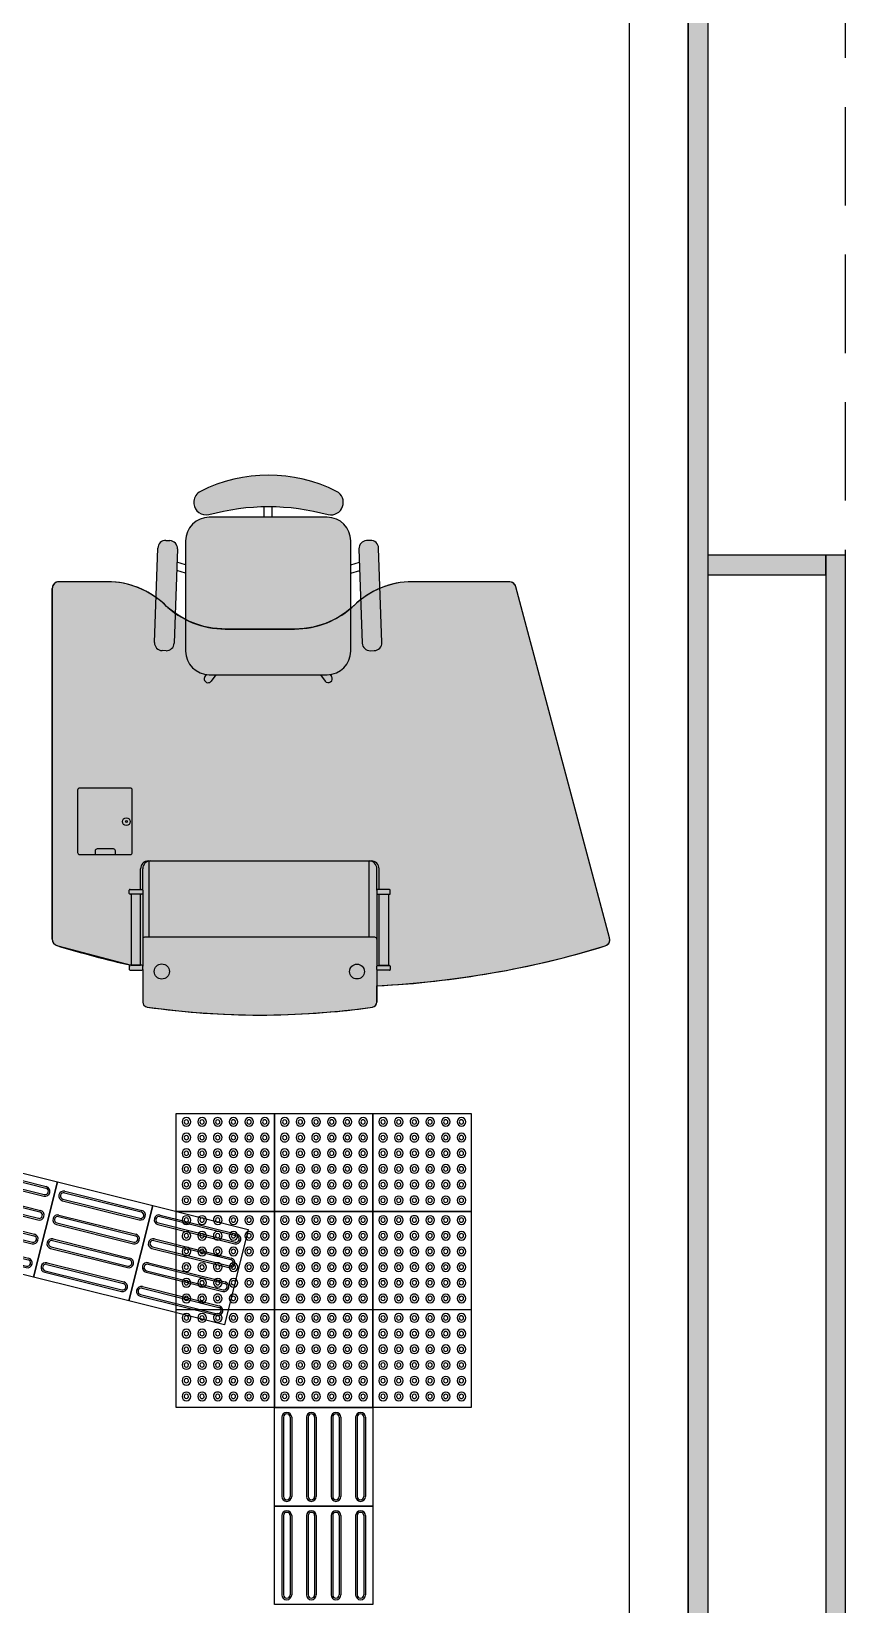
# Model space of a CAD drawing. Extents: x 100 to 738, y -85 to 470.
# Drawn here: x 644.208 to 646.278, y 457.035 to 461.033 of the extents above; entities that cross this region are included whole.
import ezdxf

# ---------------------------------------------------------------- set-up
doc = ezdxf.new("R2010")
doc.units = 0
doc.linetypes.add('HIDDEN', pattern=[0.375, 0.25, -0.125])
doc.layers.get('0').update_dxf_attribs({"linetype": 'CONTINUOUS'})
for name, color, linetype in [('7142-BB-AG_SANTA_MARIA-MAT-LEGENDA-GERAL$0$PIS TÁTIL', 158, 'CONTINUOUS'), ('ARQ-ALV', 6, 'CONTINUOUS'), ('ARQ-MOB', 2, 'CONTINUOUS'), ('ARQ-MOB-HTC', 251, 'CONTINUOUS'), ('ARQ-PIS', 1, 'CONTINUOUS'), ('ARQ-PRJ', 1, 'HIDDEN'), ('ARQ-X01', 1, 'CONTINUOUS')]:
    doc.layers.add(name, color=color, linetype=linetype)

# ---------------------------------------------------------------- blocks, each defined once
blk = doc.blocks.new('7142-BB-AG_SANTA_MARIA-MAT-LEGENDA-GERAL$0$1235-1022-BB-AG_PCA_RELOGIO_E_EMP-TAG-MAT-LEGENDA_PROPOSTA$0$3657-00-AGE-BOSQUE-DOS-BURITIS-MAT-LEGENDA-GERAL$0$Piso - Piso tátil - Alerta-3196308-PLANTA LEIAUTE')
for centre, radius, start, end in [((0.0222499999999999, 0.2222500000000002), 0.0110348829702255, 5.089e-13, 180.0000000000002), ((0.0222499999999999, 0.2222500000000002), 0.0110348829702255, 180.0000000000002, 5.09e-14), ((0.0222499999999999, 0.2222500000000002), 0.0054620825404461, 2.911e-13, 179.9999999999999), ((0.0222499999999999, 0.2222500000000002), 0.0054620825404461, 180.0000000000004, 5.09e-14), ((0.0622499999999999, 0.2222500000000002), 0.0110348829702255, 5.025e-13, 180.0000000000002), ((0.0622499999999999, 0.2222500000000002), 0.0110348829702255, 180.0000000000002, 5.09e-14), ((0.0622499999999999, 0.2222500000000002), 0.0054620825404461, 2.911e-13, 179.9999999999999), ((0.0622499999999999, 0.2222500000000002), 0.0054620825404461, 180.0000000000004, 5.09e-14), ((0.1022499999999999, 0.2222500000000002), 0.0110348829702255, 4.993e-13, 180.0000000000002), ((0.1022499999999999, 0.2222500000000002), 0.0110348829702255, 180.0000000000002, 1.018e-13), ((0.1022499999999999, 0.2222500000000002), 0.0054620825404461, 2.911e-13, 179.9999999999999), ((0.1022499999999999, 0.2222500000000002), 0.0054620825404461, 180.0000000000004, 1.527e-13), ((0.14225, 0.2222500000000002), 0.0110348829702255, 5.725e-13, 180.0000000000003), ((0.14225, 0.2222500000000002), 0.0110348829702255, 179.9999999999998, 0), ((0.14225, 0.2222500000000002), 0.0054620825404461, 4.389e-13, 180.0000000000004), ((0.14225, 0.2222500000000002), 0.0054620825404461, 179.9999999999999, 0), ((0.1822499999999999, 0.2222500000000002), 0.0110348829702255, 4.993e-13, 180.0000000000002), ((0.1822499999999999, 0.2222500000000002), 0.0110348829702255, 180.0000000000003, 1.527e-13), ((0.1822499999999999, 0.2222500000000002), 0.0054620825404461, 2.911e-13, 179.9999999999999), ((0.1822499999999999, 0.2222500000000002), 0.0054620825404461, 179.9999999999999, 0), ((0.22225, 0.2222500000000002), 0.0110348829702256, 5.725e-13, 180.0000000000003), ((0.22225, 0.2222500000000002), 0.0110348829702255, 180.0000000000002, 5.09e-14), ((0.22225, 0.2222500000000002), 0.0054620825404461, 4.326e-13, 180.0000000000004), ((0.22225, 0.2222500000000002), 0.0054620825404461, 179.9999999999999, 0), ((0.0222499999999998, 0.1822500000000002), 0.0110348829702255, 5.089e-13, 180.0000000000002), ((0.0222499999999998, 0.1822500000000002), 0.0110348829702255, 180.0000000000002, 5.09e-14), ((0.0222499999999998, 0.1822500000000002), 0.0054620825404461, 3.053e-13, 180.0000000000003), ((0.0222499999999998, 0.1822500000000002), 0.0054620825404461, 180.0000000000003, 5.09e-14), ((0.0622499999999999, 0.1822500000000002), 0.0110348829702255, 5.216e-13, 180.0000000000002), ((0.0622499999999999, 0.1822500000000002), 0.0110348829702255, 180.0000000000002, 5.09e-14), ((0.0622499999999999, 0.1822500000000002), 0.0054620825404461, 3.308e-13, 180.0000000000003), ((0.0622499999999999, 0.1822500000000002), 0.0054620825404461, 180.0000000000003, 5.09e-14), ((0.1022499999999998, 0.1822500000000002), 0.0110348829702255, 5.471e-13, 180.0000000000002), ((0.1022499999999998, 0.1822500000000002), 0.0110348829702255, 180.0000000000001, 5.09e-14), ((0.1022499999999998, 0.1822500000000002), 0.0054620825404461, 3.689e-13, 180.0000000000004), ((0.1022499999999998, 0.1822500000000002), 0.0054620825404461, 180.0000000000004, 1.018e-13), ((0.1422499999999999, 0.1822500000000002), 0.0110348829702255, 5.057e-13, 180.0000000000002), ((0.1422499999999999, 0.1822500000000002), 0.0110348829702255, 180.0000000000002, 5.09e-14), ((0.1422499999999999, 0.1822500000000002), 0.0054620825404461, 2.911e-13, 179.9999999999999), ((0.1422499999999999, 0.1822500000000002), 0.0054620825404461, 180.0000000000004, 1.527e-13), ((0.1822499999999998, 0.1822500000000002), 0.0110348829702256, 5.725e-13, 180.0000000000003), ((0.1822499999999998, 0.1822500000000002), 0.0110348829702256, 180.0000000000002, 1.018e-13), ((0.1822499999999998, 0.1822500000000002), 0.0054620825404461, 2.911e-13, 179.9999999999999), ((0.1822499999999998, 0.1822500000000002), 0.0054620825404461, 179.9999999999999, 0), ((0.2222499999999999, 0.1822500000000002), 0.0110348829702255, 4.993e-13, 180.0000000000002), ((0.2222499999999999, 0.1822500000000002), 0.0110348829702256, 180.0000000000002, 1.018e-13), ((0.2222499999999999, 0.1822500000000002), 0.0054620825404461, 2.911e-13, 179.9999999999999), ((0.2222499999999999, 0.1822500000000002), 0.0054620825404461, 179.9999999999999, 0), ((0.0222499999999999, 0.1422500000000002), 0.0110348829702255, 3.753e-13, 180.0000000000002), ((0.0222499999999999, 0.1422500000000002), 0.0110348829702255, 180.0000000000002, 5.09e-14), ((0.0222499999999999, 0.1422500000000002), 0.0054620825404461, 2.911e-13, 179.9999999999999), ((0.0222499999999999, 0.1422500000000002), 0.0054620825404461, 180.0000000000004, 5.09e-14), ((0.0622499999999999, 0.1422500000000002), 0.0110348829702255, 3.626e-13, 180.0000000000002), ((0.0622499999999999, 0.1422500000000002), 0.0110348829702255, 180.0000000000002, 5.09e-14), ((0.0622499999999999, 0.1422500000000002), 0.0054620825404461, 2.911e-13, 179.9999999999999), ((0.0622499999999999, 0.1422500000000002), 0.0054620825404461, 180.0000000000004, 5.09e-14), ((0.1022499999999999, 0.1422500000000002), 0.0110348829702255, 3.499e-13, 180.0000000000002), ((0.1022499999999999, 0.1422500000000002), 0.0110348829702255, 180.0000000000002, 1.018e-13), ((0.1022499999999999, 0.1422500000000002), 0.0054620825404461, 2.911e-13, 179.9999999999999), ((0.1022499999999999, 0.1422500000000002), 0.0054620825404461, 180.0000000000004, 1.527e-13), ((0.14225, 0.1422500000000002), 0.0110348829702255, 4.326e-13, 180.0000000000003), ((0.14225, 0.1422500000000002), 0.0110348829702255, 179.9999999999998, 0), ((0.14225, 0.1422500000000002), 0.0054620825404461, 4.326e-13, 180.0000000000004), ((0.14225, 0.1422500000000002), 0.0054620825404461, 179.9999999999999, 0), ((0.1822499999999999, 0.1422500000000002), 0.0110348829702255, 3.562e-13, 180.0000000000002), ((0.1822499999999999, 0.1422500000000002), 0.0110348829702256, 180.0000000000003, 1.527e-13), ((0.1822499999999999, 0.1422500000000002), 0.0054620825404461, 2.911e-13, 179.9999999999999), ((0.1822499999999999, 0.1422500000000002), 0.0054620825404461, 179.9999999999999, 0), ((0.22225, 0.1422500000000002), 0.0110348829702256, 4.262e-13, 180.0000000000003), ((0.22225, 0.1422500000000002), 0.0110348829702255, 180.0000000000002, 5.09e-14), ((0.22225, 0.1422500000000002), 0.0054620825404461, 4.326e-13, 180.0000000000004), ((0.22225, 0.1422500000000002), 0.0054620825404461, 179.9999999999999, 0), ((0.0222499999999999, 0.1022500000000002), 0.0110348829702255, 4.007e-13, 180.0000000000002), ((0.0222499999999999, 0.1022500000000002), 0.0110348829702255, 180.0000000000002, 5.09e-14), ((0.0222499999999999, 0.1022500000000002), 0.0054620825404461, 3.689e-13, 180.0000000000002), ((0.0222499999999999, 0.1022500000000002), 0.0054620825404461, 180.0000000000002, 5.09e-14), ((0.0622499999999999, 0.1022500000000002), 0.0110348829702255, 3.944e-13, 180.0000000000002), ((0.0622499999999999, 0.1022500000000002), 0.0110348829702255, 180.0000000000003, 5.09e-14), ((0.0622499999999999, 0.1022500000000002), 0.0054620825404461, 3.626e-13, 180.0000000000002), ((0.0622499999999999, 0.1022500000000002), 0.0054620825404461, 180.0000000000002, 5.09e-14), ((0.1022499999999999, 0.1022500000000002), 0.0110348829702255, 3.817e-13, 180.0000000000002), ((0.1022499999999999, 0.1022500000000002), 0.0110348829702255, 180.0000000000003, 1.018e-13), ((0.1022499999999999, 0.1022500000000002), 0.0054620825404461, 3.562e-13, 180.0000000000002), ((0.1022499999999999, 0.1022500000000002), 0.0054620825404461, 180.0000000000003, 1.527e-13), ((0.14225, 0.1022500000000002), 0.0110348829702255, 4.644e-13, 180.0000000000003), ((0.14225, 0.1022500000000002), 0.0110348829702255, 179.9999999999998, 0), ((0.14225, 0.1022500000000002), 0.0054620825404461, 5.025e-13, 180.0000000000004), ((0.14225, 0.1022500000000002), 0.0054620825404461, 179.9999999999998, 0), ((0.1822499999999999, 0.1022500000000002), 0.0110348829702255, 3.944e-13, 180.0000000000002), ((0.1822499999999999, 0.1022500000000002), 0.0110348829702255, 180.0000000000004, 1.527e-13), ((0.1822499999999999, 0.1022500000000002), 0.0054620825404461, 3.499e-13, 180.0000000000002), ((0.1822499999999999, 0.1022500000000002), 0.0054620825404461, 179.9999999999998, 0), ((0.22225, 0.1022500000000002), 0.0110348829702255, 4.644e-13, 180.0000000000003), ((0.22225, 0.1022500000000002), 0.0110348829702255, 180.0000000000003, 5.09e-14), ((0.22225, 0.1022500000000002), 0.0054620825404461, 5.089e-13, 180.0000000000004), ((0.22225, 0.1022500000000002), 0.0054620825404461, 179.9999999999998, 0), ((0.0222499999999999, 0.0622500000000002), 0.0110348829702255, 3.499e-13, 180.0000000000003), ((0.0222499999999999, 0.0622500000000002), 0.0110348829702255, 180.0000000000002, 5.09e-14), ((0.0222499999999999, 0.0622500000000002), 0.0054620825404461, 3.308e-13, 180.0000000000002), ((0.0222499999999999, 0.0622500000000002), 0.0054620825404461, 180.0000000000003, 5.09e-14), ((0.0622499999999999, 0.0622500000000002), 0.0110348829702255, 3.403e-13, 180.0000000000003), ((0.0622499999999999, 0.0622500000000002), 0.0110348829702255, 180.0000000000002, 5.09e-14), ((0.0622499999999999, 0.0622500000000002), 0.0054620825404461, 3.244e-13, 180.0000000000002), ((0.0622499999999999, 0.0622500000000002), 0.0054620825404461, 180.0000000000003, 1.018e-13), ((0.1022499999999999, 0.0622500000000002), 0.0110348829702255, 3.212e-13, 180.0000000000002), ((0.1022499999999999, 0.0622500000000002), 0.0110348829702255, 180.0000000000002, 1.018e-13), ((0.1022499999999999, 0.0622500000000002), 0.0054620825404461, 3.244e-13, 180.0000000000002), ((0.1022499999999999, 0.0622500000000002), 0.0054620825404461, 180.0000000000004, 1.018e-13), ((0.14225, 0.0622500000000002), 0.0110348829702255, 4.071e-13, 180.0000000000004), ((0.14225, 0.0622500000000002), 0.0110348829702255, 179.9999999999998, 0), ((0.14225, 0.0622500000000002), 0.0054620825404461, 4.771e-13, 180.0000000000004), ((0.14225, 0.0622500000000002), 0.0054620825404461, 179.9999999999998, 0), ((0.1822499999999999, 0.0622500000000002), 0.0110348829702255, 3.212e-13, 180.0000000000002), ((0.1822499999999999, 0.0622500000000002), 0.0110348829702255, 180.0000000000003, 1.527e-13), ((0.1822499999999999, 0.0622500000000002), 0.0054620825404461, 3.244e-13, 180.0000000000002), ((0.1822499999999999, 0.0622500000000002), 0.0054620825404461, 179.9999999999998, 0), ((0.22225, 0.0622500000000002), 0.0110348829702256, 4.135e-13, 180.0000000000004), ((0.22225, 0.0622500000000002), 0.0110348829702255, 180.0000000000002, 5.09e-14), ((0.22225, 0.0622500000000002), 0.0054620825404461, 4.834e-13, 180.0000000000004), ((0.22225, 0.0622500000000002), 0.0054620825404461, 179.9999999999998, 0), ((0.0222499999999999, 0.0222500000000002), 0.0110348829702255, 4.198e-13, 180.0000000000002), ((0.0222499999999999, 0.0222500000000002), 0.0110348829702255, 180.0000000000002, 5.09e-14), ((0.0222499999999999, 0.0222500000000002), 0.0054620825404461, 3.371e-13, 180.0000000000003), ((0.0222499999999999, 0.0222500000000002), 0.0054620825404461, 180.0000000000002, 5.09e-14), ((0.0622499999999999, 0.0222500000000002), 0.0110348829702255, 4.198e-13, 180.0000000000002), ((0.0622499999999999, 0.0222500000000002), 0.0110348829702255, 180.0000000000002, 5.09e-14), ((0.0622499999999999, 0.0222500000000002), 0.0054620825404461, 3.371e-13, 180.0000000000003), ((0.0622499999999999, 0.0222500000000002), 0.0054620825404461, 180.0000000000002, 1.018e-13), ((0.1022499999999999, 0.0222500000000002), 0.0110348829702255, 4.103e-13, 180.0000000000002), ((0.1022499999999999, 0.0222500000000002), 0.0110348829702255, 180.0000000000002, 5.09e-14), ((0.1022499999999999, 0.0222500000000002), 0.0054620825404461, 3.403e-13, 180.0000000000003), ((0.1022499999999999, 0.0222500000000002), 0.0054620825404461, 180.0000000000003, 1.018e-13), ((0.14225, 0.0222500000000002), 0.0110348829702255, 4.834e-13, 180.0000000000003), ((0.14225, 0.0222500000000002), 0.0110348829702255, 179.9999999999998, 0), ((0.14225, 0.0222500000000002), 0.0054620825404461, 4.834e-13, 180.0000000000004), ((0.14225, 0.0222500000000002), 0.0054620825404461, 179.9999999999998, 0), ((0.1822499999999999, 0.0222500000000002), 0.0110348829702255, 4.198e-13, 180.0000000000003), ((0.1822499999999999, 0.0222500000000002), 0.0110348829702255, 180.0000000000003, 1.527e-13), ((0.1822499999999999, 0.0222500000000002), 0.0054620825404461, 3.403e-13, 180.0000000000002), ((0.1822499999999999, 0.0222500000000002), 0.0054620825404461, 179.9999999999998, 0), ((0.22225, 0.0222500000000002), 0.0110348829702256, 4.834e-13, 180.0000000000003), ((0.22225, 0.0222500000000002), 0.0110348829702255, 180.0000000000002, 5.09e-14), ((0.22225, 0.0222500000000002), 0.0054620825404461, 4.834e-13, 180.0000000000004), ((0.22225, 0.0222500000000002), 0.0054620825404461, 179.9999999999998, 0)]:
    blk.add_arc(centre, radius, start, end)
blk = doc.blocks.new('as')
at = {"layer": '7142-BB-AG_SANTA_MARIA-MAT-LEGENDA-GERAL$0$PIS TÁTIL'}
blk.add_lwpolyline([(-1066.425282246107, -77387.87751163037), (-1066.175903280175, -77387.87751163037), (-1066.175903280175, -77388.12751163037), (-1066.425282246107, -77388.12751163037)], close=True, dxfattribs=at)
at = {"layer": '7142-BB-AG_SANTA_MARIA-MAT-LEGENDA-GERAL$0$PIS TÁTIL', "xscale": 0.9963244283983799, "yscale": 0.9963244283983799, "zscale": 0.9963244283983799, "rotation": 90}
blk.add_blockref('7142-BB-AG_SANTA_MARIA-MAT-LEGENDA-GERAL$0$1235-1022-BB-AG_PCA_RELOGIO_E_EMP-TAG-MAT-LEGENDA_PROPOSTA$0$3657-00-AGE-BOSQUE-DOS-BURITIS-MAT-LEGENDA-GERAL$0$Piso - Piso tátil - Alerta-3196308-PLANTA LEIAUTE', (-1066.175191833956, -77388.12489228528), dxfattribs=at)
blk = doc.blocks.new('tatildirecional')
for p, q in [((0, 0.25), (0.25, 0.25)), ((0, 0), (0, 0.25)), ((0.25, 0.25), (0.25, 0)), ((0.018749999999983, 0.0244161051131755), (0.018749999999983, 0.2255838948868387)), ((0.0229166666666458, 0.0244161051131755), (0.0229166666666458, 0.2255838948868387)), ((0.0395833333333258, 0.0244161051131755), (0.0395833333332973, 0.2255838948868387)), ((0.0437499999999886, 0.0244161051131755), (0.0437499999999886, 0.2255838948868387)), ((0.081249999999983, 0.0244161051131755), (0.081249999999983, 0.2255838948868387)), ((0.0854166666666743, 0.0244161051131755), (0.0854166666666458, 0.2255838948868387)), ((0.1020833333333257, 0.0244161051131755), (0.1020833333333257, 0.2255838948868387)), ((0.1062499999999886, 0.0244161051131755), (0.1062499999999886, 0.2255838948868387)), ((0.1437499999999829, 0.0244161051131755), (0.1437499999999829, 0.2255838948868387)), ((0.1479166666666458, 0.0244161051131755), (0.1479166666666458, 0.2255838948868387)), ((0.1645833333332973, 0.0244161051131755), (0.1645833333332973, 0.2255838948868387)), ((0.1687499999999602, 0.0244161051131755), (0.1687499999999602, 0.2255838948868387)), ((0.2062499999999829, 0.0244161051131755), (0.2062499999999829, 0.2255838948868387)), ((0.2104166666666458, 0.0244161051131755), (0.2104166666666458, 0.2255838948868387)), ((0.2270833333333257, 0.0244161051131755), (0.2270833333333257, 0.2255838948868387)), ((0.2312499999999886, 0.0244161051131755), (0.2312499999999886, 0.2255838948868387)), ((0.25, 0), (0, 0))]:
    blk.add_line(p, q)
for centre, radius, start, end in [((0.0312499999999716, 0.2255838948868387), 0.0125, 0, 180), ((0.0312499999999716, 0.2255838948868387), 0.0083333333333328, 0, 180), ((0.09375, 0.2255838948868387), 0.0125, 0, 180), ((0.09375, 0.2255838948868387), 0.0083333333333328, 0, 180), ((0.1562499999999716, 0.2255838948868387), 0.0125, 0, 180), ((0.1562499999999716, 0.2255838948868387), 0.0083333333333328, 0, 180), ((0.2187499999999716, 0.2255838948868387), 0.0125, 0, 180), ((0.2187499999999716, 0.2255838948868387), 0.0083333333333328, 0, 180), ((0.0312499999999716, 0.0244161051131755), 0.0125, 180, 0), ((0.0312499999999716, 0.0244161051131755), 0.0083333333333328, 180, 0), ((0.09375, 0.0244161051131755), 0.0125, 180, 0), ((0.09375, 0.0244161051131755), 0.0083333333333328, 180, 0), ((0.1562499999999716, 0.0244161051131755), 0.0125, 180, 0), ((0.1562499999999716, 0.0244161051131755), 0.0083333333333328, 180, 0), ((0.2187499999999716, 0.0244161051131755), 0.0125, 180, 0), ((0.2187499999999716, 0.0244161051131755), 0.0083333333333328, 180, 0)]:
    blk.add_arc(centre, radius, start, end)
blk = doc.blocks.new('BASE ARQ')
at = {"true_color": 0x939598}
blk.add_hatch(color=252, dxfattribs=at).paths.add_polyline_path([(755.6598372641387, 476.7509612048113), (755.6098372641387, 476.7509612048113), (755.6098372641387, 486.4809612048112), (755.6598372641387, 486.4809612048112)])
h = blk.add_hatch(color=40)
edge = h.paths.add_edge_path()
edge.add_line((755.4598372641383, 477.4511223809644), (755.4098372641384, 477.4511223809644))
edge.add_line((755.4098372641382, 477.4511223809644), (755.4098372641382, 475.754704761598))
edge.add_line((755.4098372641382, 475.754704761598), (756.0098372641382, 475.754704761598))
edge.add_line((756.0098372641384, 475.754704761598), (756.0098372641384, 481.6159612048112))
edge.add_line((756.0098372641384, 481.6159612048112), (755.9598372641383, 481.6159612048112))
edge.add_line((755.9598372641383, 481.6159612048112), (755.9598372641383, 481.5659612048112))
edge.add_line((755.9598372641383, 481.5659612048112), (755.9598372641383, 475.804704761598))
edge.add_line((755.9598372641383, 475.804704761598), (755.4598372641383, 475.804704761598))
edge.add_line((755.4598372641383, 475.804704761598), (755.4598410309899, 477.451122381059))
blk.add_hatch(color=40).paths.add_polyline_path([(755.6598372641387, 481.5659612048116), (755.9598372641383, 481.5659612048112), (755.9598372641383, 481.6159612048112), (755.6598372641387, 481.6159612048116)])
at = {"layer": 'ARQ-ALV'}
for p, q in [((755.6098372641387, 486.4809612048112), (755.6098372641384, 476.7509612048113)), ((755.4598372641386, 486.3309612048112), (755.4598372641383, 476.7509612048113))]:
    blk.add_line(p, q, dxfattribs=at)
at = {"layer": 'ARQ-PRJ'}
blk.add_line((756.0098372641384, 475.754704761598), (756.0098372641384, 486.4809612048112), dxfattribs=at)
at = {"layer": 'ARQ-X01'}
for points in [[(755.6598372641387, 476.7509612048113), (755.6098372641387, 476.7509612048113), (755.6098372641387, 486.4809612048112), (755.6598372641387, 486.4809612048112)], [(755.6598372641387, 481.5659612048116), (755.9598372641383, 481.5659612048112), (755.9598372641383, 481.6159612048112), (755.6598372641387, 481.6159612048116)]]:
    blk.add_lwpolyline(points, close=True, dxfattribs=at)
blk.add_lwpolyline([(755.4598372641383, 477.4511223809644), (755.4098372641382, 477.4511223809644), (755.4098372641382, 475.754704761598), (756.0098372641384, 475.754704761598), (756.0098372641384, 481.6159612048112), (755.9598372641383, 481.6159612048112), (755.9598372641383, 481.5659612048112), (755.9598372641383, 475.804704761598), (755.4598372641383, 475.804704761598), (755.4598410309899, 477.451122381059)], dxfattribs=at)
at = {"lineweight": -3, "extrusion": (0, 7.06451628e-08, 0.9999999999999976), "rotation": 90}
for p in [(-76633.56956756135, 1546.373380782372, 3.38707767307e-05), (-76633.31956756135, 1546.373380782371, 3.38707767307e-05), (-76633.06956756135, 1546.373380782373, 3.38707767307e-05), (-76633.56956756135, 1546.124001816441, 3.38707767307e-05), (-76633.31956756135, 1546.124001816439, 3.38707767307e-05), (-76633.06956756135, 1546.12400181644, 3.38707767307e-05), (-76633.56956756135, 1545.875243884576, 3.38884380215e-05), (-76633.31956756135, 1545.875243884575, 3.38884380215e-05), (-76633.06956756135, 1545.875243884576, 3.38884380215e-05)]:
    blk.add_blockref('as', p, dxfattribs=at)
at = {"layer": '7142-BB-AG_SANTA_MARIA-MAT-LEGENDA-GERAL$0$PIS TÁTIL', "extrusion": (-8.5463269e-09, 1.0508331e-09, 1), "rotation": 255.9805025226399}
for p in [(753.7634145336863, 480.0847019349201, -5.9598343193e-06), (754.0059678699971, 480.0241389177848, -5.9598343193e-06), (754.2485212063078, 479.9635759006497, -5.9598343193e-06)]:
    blk.add_blockref('tatildirecional', p, dxfattribs=at)
at = {"layer": '7142-BB-AG_SANTA_MARIA-MAT-LEGENDA-GERAL$0$PIS TÁTIL', "rotation": 180}
for p in [(754.8079440690344, 479.4499616384587, 1.76174177e-08), (754.8079440690344, 479.1999616384573, 1.76174177e-08)]:
    blk.add_blockref('tatildirecional', p, dxfattribs=at)
blk = doc.blocks.new('balcão saa novo_vs')
at = {"layer": 'ARQ-MOB-HTC'}
h = blk.add_hatch(color=160, dxfattribs=at)
h.dxf.hatch_style = 1
h.paths.add_polyline_path([(0.2312615387749872, 0.2239574167508351, 0.4142135623730951), (0.1712615387750418, 0.2839574167507806), (-0.1287384612124072, 0.2839574167507806, 0.4142135623779789), (-0.1887384612132621, 0.2239574167508351), (-0.1887384612132621, -0.0560425832484555, 0.4142135623707167), (-0.1287384612133167, -0.1160425832479461), (0.1712615387754965, -0.1160425832479461, 0.4142135623708753), (0.2312615387749872, -0.0560425832480007)])
h.paths.add_polyline_path([(0.1950931567434679, 0.3498003060774124, 0.2366185002681876), (-0.15087560005216, 0.3498003060774124, 0.2518389719787047), (-0.1678912216421224, 0.3251534657062791), (-0.1678912216421224, 0.3181601632565787, 0.4434366996726746), (-0.1298912216416568, 0.2907316102680113, -0.1352772359338583), (0.1741087783620685, 0.2907316102680113, 0.8761868452913001)])
h = blk.add_hatch(color=160, dxfattribs=at)
h.dxf.hatch_style = 1
h.paths.add_polyline_path([(0.2312615387749872, 0.2239574167508351, 0.4142135623730951), (0.1712615387750418, 0.2839574167507806), (-0.1287384612124072, 0.2839574167507806, 0.4142135623779789), (-0.1887384612132621, 0.2239574167508351), (-0.1887384612132621, -0.0560425832484555, 0.4142135623707167), (-0.1287384612133167, -0.1160425832479461), (0.1712615387754965, -0.1160425832479461, 0.4142135623708753), (0.2312615387749872, -0.0560425832480007)])
h.paths.add_polyline_path([(0.1950931567434679, 0.3498003060774124, 0.2366185002681876), (-0.15087560005216, 0.3498003060774124, 0.2518389719787047), (-0.1678912216421224, 0.3251534657062791), (-0.1678912216421224, 0.3181601632565787, 0.4434366996726746), (-0.1298912216416568, 0.2907316102680113, -0.1352772359338583), (0.1741087783620685, 0.2907316102680113, 0.8761868452913001)])
h = blk.add_hatch(color=252, dxfattribs=at)
edge = h.paths.add_edge_path()
edge.add_arc((-0.2294242676926217, 0.2046675901476362), 0.0199999999999951, 358.000000000218, 447.9999999997878)
edge.add_line((-0.2287262777736316, 0.2246554066843771), (-0.2387201860310881, 0.2250044016511481))
edge.add_arc((-0.239418175979182, 0.2050165851144072), 0.0199999999999951, 87.99999999978782, 178.0000000002179)
edge.add_line((-0.259405992494095, 0.2057145750479492), (-0.2677818717257026, -0.0341392234365969))
edge.add_arc((-0.2477940551816857, -0.0348372133701389), 0.0199999999999951, 178.0000000002179, 267.9999999997878)
edge.add_line((-0.2484920451006758, -0.0548250299141557), (-0.2384981368432193, -0.0551740248809267))
edge.add_arc((-0.2378001468951254, -0.0351862083369099), 0.0199999999998854, 267.9999999997878, 357.9999999998008)
edge.add_line((-0.2178123303511086, -0.0358841982704519), (-0.2094364511486049, 0.2039696002140943))
edge = h.paths.add_edge_path()
edge.add_arc((0.2719473452543468, 0.2046675901476362), 0.0199999999999951, 92.00000000021225, 181.999999999782)
edge.add_arc((0.2719473452543468, 0.2046675901476362), 0.0199999999999951, 92.0000000002122, 181.999999999782, ccw=False)
h.paths.add_polyline_path([(0.2812432635928132, 0.2250044016511481), (0.2712493553062529, 0.2246554066843771)])
edge = h.paths.add_edge_path()
edge.add_arc((0.2819412535118033, 0.2050165851144072), 0.0199999999999951, 1.999999999782081, 92.00000000021224)
edge.add_arc((0.2819412535118033, 0.2050165851144072), 0.0199999999999951, 1.999999999782176, 92.00000000021231, ccw=False)
h.paths.add_polyline_path([(0.3103049492583239, -0.0341392234365969), (0.3019290700558201, 0.2057145750479492)])
edge = h.paths.add_edge_path()
edge.add_arc((0.2903171327434109, -0.0348372133701389), 0.0199999999999951, 272.0000000002121, 361.999999999782)
edge.add_arc((0.2903171327434109, -0.0348372133701389), 0.0199999999999951, -87.9999999997878, 1.9999999997820055, ccw=False)
h.paths.add_polyline_path([(0.2810212144049444, -0.0551740248809267), (0.2910151226624009, -0.0548250299141557)])
edge = h.paths.add_edge_path()
edge.add_arc((0.2803232244568505, -0.0351862083369099), 0.0199999999998854, 182.0000000001991, 272.0000000002122)
edge.add_arc((0.2803232244568505, -0.0351862083369099), 0.0199999999998854, 182.0000000001993, 272.00000000021225, ccw=False)
h.paths.add_polyline_path([(0.25195952871033, 0.2039696002140943), (0.2603354079128337, -0.0358841982704519)])
h = blk.add_hatch(color=252, dxfattribs=at)
edge = h.paths.add_edge_path()
edge.add_arc((0.2719473452543468, 0.2046675901476362), 0.0199999999999951, 92.0000000002122, 181.9999999997821, ccw=False)
edge.add_line((0.2712493553353568, 0.2246554066843771), (0.2812432635928132, 0.2250044016511481))
edge.add_arc((0.2819412535409071, 0.2050165851144072), 0.0199999999999951, 1.9999999997821192, 92.00000000021231, ccw=False)
edge.add_line((0.3019290700558201, 0.2057145750479492), (0.3103049492874277, -0.0341392234365969))
edge.add_arc((0.2903171327434109, -0.0348372133701389), 0.0199999999999951, -87.9999999997878, 1.9999999997820055, ccw=False)
edge.add_line((0.2910151226624009, -0.0548250299141557), (0.2810212144049444, -0.0551740248809267))
edge.add_arc((0.2803232244568505, -0.0351862083369099), 0.0199999999998854, 182.0000000001993, 272.00000000021225, ccw=False)
edge.add_line((0.2603354079128337, -0.0358841982704519), (0.25195952871033, 0.2039696002140943))
edge = h.paths.add_edge_path()
edge.add_arc((-0.2294242676926217, 0.2046675901476362), 0.0199999999999951, -1.9999999997820055, 87.9999999997878, ccw=False)
edge.add_arc((-0.2294242676926217, 0.2046675901476362), 0.0199999999999951, 358.000000000218, 447.9999999997878)
h.paths.add_polyline_path([(-0.2387201860310881, 0.2250044016511481), (-0.2287262777445278, 0.2246554066843771)])
edge = h.paths.add_edge_path()
edge.add_arc((-0.2394181759500782, 0.2050165851144072), 0.0199999999999951, 87.9999999997878, 178.000000000218, ccw=False)
edge.add_arc((-0.2394181759500782, 0.2050165851144072), 0.0199999999999951, 87.99999999978782, 178.0000000002179)
h.paths.add_polyline_path([(-0.2677818716965987, -0.0341392234365969), (-0.259405992494095, 0.2057145750479492)])
edge = h.paths.add_edge_path()
edge.add_arc((-0.2477940551816857, -0.0348372133701389), 0.0199999999999951, 178.000000000218, 267.9999999997878, ccw=False)
edge.add_arc((-0.2477940551816857, -0.0348372133701389), 0.0199999999999951, 178.0000000002179, 267.9999999997878)
h.paths.add_polyline_path([(-0.2384981368432193, -0.0551740248809267), (-0.2484920451006758, -0.0548250299141557)])
edge = h.paths.add_edge_path()
edge.add_arc((-0.2378001468951254, -0.0351862083369099), 0.0199999999998854, 267.99999999978786, 357.9999999998008, ccw=False)
edge.add_arc((-0.2378001468951254, -0.0351862083369099), 0.0199999999998854, 267.9999999997878, 357.9999999998008)
h.paths.add_polyline_path([(-0.2094364511486049, 0.2039696002140943), (-0.2178123303511086, -0.0358841982704519)])
at = {"layer": 'ARQ-MOB-HTC', "true_color": 0xc7c8ca}
blk.add_hatch(color=9, dxfattribs=at).paths.add_polyline_path([(-0.5276992454169173, 0.1032119586499505), (-0.5276992454169173, -0.7883871438850037), (-0.5264926886881938, -0.7946536149440817), (-0.5243927546792267, -0.7984205785534981), (-0.519502125109284, -0.8028606169754368), (-0.5137279749197319, -0.805141269010221), (-0.3270861157355824, -0.8545364698492361), (-0.3306192824228162, -0.8546764284817527), (-0.3317005234574424, -0.8557136503795845), (-0.331872491953952, -0.8606655055073842), (-0.3318724919539551, -0.8648090935201223), (-0.3312909678023044, -0.8662130170138848), (-0.329887044308542, -0.8667945411655352), (-0.2997549145805109, -0.8667945411655349), (-0.2983509910867487, -0.8662130170138844), (-0.2977694669350939, -0.8648090935201223), (-0.2977694669350939, -0.9477330501681535), (-0.2957855858577716, -0.9546083546741215), (-0.2921925636208584, -0.9583557896276886), (-0.2866900920841289, -0.9605086204547699), (-0.2136074206876799, -0.9696066766077535), (-0.1742587516550884, -0.9733962297881362), (-0.0920311886361276, -0.9788322792576877), (-0.0402427183943246, -0.9805416176370442), (0.0117068360503936, -0.9809295610896241), (0.0707765972898074, -0.9797570915287963), (0.1240783812648942, -0.9772229632639835), (0.1699395091558244, -0.9739177732096209), (0.2218328821735724, -0.9689164123332147), (0.2612360295786402, -0.9642184733496038), (0.2864195353070309, -0.9608060881975999), (0.291989122014229, -0.9586066410743683), (0.295605719426959, -0.9547596064608683), (0.2974989101493782, -0.9480305179122152), (0.297498910149379, -0.9065685395881997), (0.3238652977125014, -0.9049412613659058), (0.3510770637171277, -0.9031673663147614), (0.3905938728986704, -0.9005913235752995), (0.4265279793584114, -0.8966082835697193), (0.4633928407867943, -0.8925220759988164), (0.5151953185634, -0.8857949194466527), (0.5444757219185874, -0.8814799822181953), (0.6216892222446972, -0.868308170456828), (0.6788416555994559, -0.8568634894715501), (0.7302994877386197, -0.8453059885100344), (0.7715999619881871, -0.8351584211346789), (0.8120313459965302, -0.8244620628273651), (0.8555426744481167, -0.8120960691146308), (0.8779766925877837, -0.8053694814721261), (0.8840731147185181, -0.8020074017121032), (0.8869568599526189, -0.7987894784591277), (0.889031651447766, -0.7946510055555791), (0.8899266234377007, -0.789228214240211), (0.8893547739619524, -0.7848722527510882), (0.650927000522387, 0.1075679201390756), (0.6488263566769206, 0.1123257615978161), (0.6461874523459415, 0.1158003642641745), (0.6421120207612887, 0.1183353651109371), (0.6355402149590077, 0.1200632954470677), (0.4134788587932327, 0.1200882636359622), (0.3775447223558217, 0.1198746851523253), (0.3565084282631687, 0.1178642184326861), (0.3373272256454811, 0.1141365338855564), (0.3167010445935716, 0.1079917209441135), (0.3002146057850155, 0.1013506706250951), (0.2880683790698413, 0.0953730130573547), (0.2714109954214905, 0.0854887667930484), (0.2550037514291716, 0.0735303174107855), (0.2461569283074709, 0.0659921425499022), (0.2338381270735113, 0.0546040218174824), (0.2171180641726949, 0.0412938562174645), (0.1946690767075267, 0.0271232779009267), (0.1667063471741699, 0.0142214259695948), (0.1356078812102908, 0.0050069153747074), (0.112502774255006, 0.0012615662552378), (0.0889999999999987, -9.557334627e-07), (-0.044243846100521, 0), (-0.0799160262479446, 0), (-0.096679014075562, 0.0001334733656222), (-0.1202386068568444, 0.0022344211845962), (-0.1421102369807841, 0.0065245322626879), (-0.1628352226991581, 0.0127967349245921), (-0.1829858963714059, 0.0211500307022448), (-0.1933491207572047, 0.0264037161766737), (-0.2078552626829833, 0.0349831438529407), (-0.2187306179617678, 0.0424650330663781), (-0.2291547053662271, 0.0506027014609742), (-0.2370133001640227, 0.0574499790727714), (-0.242712902901897, 0.0628192784777768), (-0.2493483017058509, 0.0688093229661888), (-0.2589363084781837, 0.0766216367609047), (-0.2663457155241815, 0.0820522168550326), (-0.2737636890521742, 0.0870131337741214), (-0.2850161519970982, 0.0937144353408144), (-0.2981664024511872, 0.1004100124521301), (-0.3096885813425274, 0.1053643149934373), (-0.3252945612766496, 0.110831808695707), (-0.3368452196730232, 0.1140188005679477), (-0.351840876532151, 0.1171265985626633), (-0.3653406238075831, 0.11896828878875), (-0.3831891413904316, 0.1200533260237933), (-0.5108229404309057, 0.1200882636359637), (-0.5146664204556828, 0.119644771290524), (-0.5186307758209808, 0.1181734885350352), (-0.5215235133611316, 0.1162621467308043), (-0.5243417621155118, 0.113313994595245), (-0.5260053441201366, 0.1105811029827635), (-0.526883752464812, 0.1083946207836846), (-0.5274792063117957, 0.1059282938438457)])
at = {"linetype": 'Continuous'}
for p, q in [((0.1712615387750418, 0.2839574167557828), (-0.1287384612133167, 0.2839574167557828)), ((0.1712615387750418, 0.2839574167557828), (-0.1287384612133167, 0.2839574167557828)), ((-0.2677818717257026, -0.0341392234365969), (-0.259405992494095, 0.2057145750479492)), ((-0.2677818717257026, -0.0341392234365969), (-0.259405992494095, 0.2057145750479492)), ((-0.2387201860310881, 0.2250044016511481), (-0.2287262777736316, 0.2246554066843771)), ((-0.2387201860310881, 0.2250044016511481), (-0.2287262777736316, 0.2246554066843771)), ((-0.2094364511486049, 0.2039696002140943), (-0.2178123303511086, -0.0358841982704519)), ((-0.2094364511486049, 0.2039696002140943), (-0.2178123303511086, -0.0358841982704519)), ((-0.1887384612109883, 0.2239574167508351), (-0.1887384612109883, -0.0560425832480007)), ((-0.1887384612109883, 0.2239574167508351), (-0.1887384612109883, -0.0560425832480007)), ((0.2312615387727135, -0.0560425832480007), (0.2312615387727135, 0.2239574167508351)), ((0.2312615387727135, -0.0560425832480007), (0.2312615387727135, 0.2239574167508351)), ((0.25195952871033, 0.2039696002140943), (0.2603354079128337, -0.0358841982704519)), ((0.25195952871033, 0.2039696002140943), (0.2603354079128337, -0.0358841982704519)), ((0.2812432635928132, 0.2250044016511481), (0.2712493553062529, 0.2246554066843771)), ((0.2812432635928132, 0.2250044016511481), (0.2712493553062529, 0.2246554066843771)), ((0.3103049492583239, -0.0341392234365969), (0.3019290700558201, 0.2057145750479492)), ((0.3103049492583239, -0.0341392234365969), (0.3019290700558201, 0.2057145750479492)), ((-0.2384981368432193, -0.0551740248809267), (-0.2484920451006758, -0.0548250299141557)), ((-0.2384981368432193, -0.0551740248809267), (-0.2484920451006758, -0.0548250299141557)), ((0.2810212144049444, -0.0551740248809267), (0.2910151226624009, -0.0548250299141557)), ((0.2810212144049444, -0.0551740248809267), (0.2910151226624009, -0.0548250299141557)), ((-0.1287384612133167, -0.1160425832456724), (0.1712615387750418, -0.1160425832456724)), ((-0.1287384612133167, -0.1160425832456724), (0.1712615387750418, -0.1160425832456724))]:
    blk.add_line(p, q, dxfattribs=at)
at = {"color": 1, "linetype": 'Continuous'}
for p, q in [((0.0112615387715494, 0.2839574167557828), (0.0112615387715494, 0.3111909051917507)), ((0.0112615387715494, 0.2839574167557828), (0.0112615387715494, 0.3111909051917507)), ((0.0312615387901758, 0.2839574167557828), (0.0312615387901758, 0.3112205288357188)), ((0.0312615387901758, 0.2839574167557828), (0.0312615387901758, 0.3112205288357188)), ((-0.1887384612109883, 0.1627051752040813), (-0.2106290561842172, 0.1698178606713725)), ((-0.1887384612109883, 0.1627051752040813), (-0.2106290561842172, 0.1698178606713725)), ((0.2312615387727135, 0.1627051752040813), (0.2531521337459424, 0.1698178606713725)), ((0.2312615387727135, 0.1627051752040813), (0.2531521337459424, 0.1698178606713725)), ((-0.1887384612109883, 0.1416759307214477), (-0.2113551747225131, 0.1490245463976123)), ((-0.1887384612109883, 0.1416759307214477), (-0.2113551747225131, 0.1490245463976123)), ((0.2312615387727135, 0.1416759307214477), (0.2538782522842382, 0.1490245463976123)), ((0.2312615387727135, 0.1416759307214477), (0.2538782522842382, 0.1490245463976123)), ((-0.1360800809689238, -0.1155917278190657), (-0.1396527967645227, -0.1205091492627446)), ((-0.1360800809689238, -0.1155917278190657), (-0.1396527967645227, -0.1205091492627446)), ((-0.1116862870458419, -0.1160425832456724), (-0.1234724568840022, -0.1322648543098523)), ((-0.1116862870458419, -0.1160425832456724), (-0.1234724568840022, -0.1322648543098523)), ((0.1542093646075671, -0.1160425832456724), (0.1659955344166235, -0.1322648543098523)), ((0.1542093646075671, -0.1160425832456724), (0.1659955344166235, -0.1322648543098523)), ((0.1786031585015451, -0.1155917278190657), (0.1821758743262478, -0.1205091492627446)), ((0.1786031585015451, -0.1155917278190657), (0.1821758743262478, -0.1205091492627446))]:
    blk.add_line(p, q, dxfattribs=at)
at = {"color": 0}
for p, q in [((-0.3870237914283834, 0.1200882636359637), (-0.5108229404309057, 0.1200882636359637)), ((0.6346225450121353, 0.1200882636359495), (0.3870237914283834, 0.1200882636359637)), ((-0.5276992454169191, -0.7883871438850037), (-0.5276992454169191, 0.1032119586499505)), ((0.8893547739619478, -0.7848722527510859), (0.650927000522394, 0.1075679201390756)), ((-0.0883524202208861, 0), (0.0883524202208861, 0)), ((-0.2834483379611683, -0.5891991116037616), (0.2831777811754534, -0.5891991116037616)), ((-0.3033028144153036, -0.6614682355715475), (-0.3033028144153036, -0.6090535880578898)), ((-0.2977694669350939, -0.6634536832169716), (-0.2977694669350939, -0.6090535880578898)), ((0.297498910149379, -0.6637511509610337), (0.297498910149379, -0.6090535880578898)), ((0.3030322576295887, -0.6617657033156094), (0.3030322576295887, -0.6090535880578898)), ((-0.331872491953952, -0.6717408592424337), (-0.331872491953952, -0.6634536832169573)), ((-0.329887044308542, -0.6614682355715475), (-0.2997549145805109, -0.6614682355715475)), ((-0.2997549145805109, -0.6737263068878577), (-0.329887044308542, -0.6737263068878577)), ((-0.2977694669350939, -0.6634536832169716), (-0.2977694669350939, -0.6717408592424337)), ((-0.2977694669350939, -0.6717408592424337), (-0.2977694669350939, -0.8565219174946463)), ((0.297498910149379, -0.6637511509610337), (0.297498910149379, -0.6720383269865096)), ((0.297498910149379, -0.6720383269865096), (0.297498910149379, -0.8568193852387079)), ((0.32961648752282, -0.6617657033156094), (0.2994843577947961, -0.6617657033156094)), ((0.2994843577947961, -0.6740237746319196), (0.3296164875228271, -0.6740237746319196)), ((0.3316019351682371, -0.6720383269865096), (0.3316019351682371, -0.6637511509610337)), ((0.292535291035847, -0.7833102111212042), (-0.2928058478215618, -0.7833102111212042)), ((-0.331872491953952, -0.8565219174946463), (-0.331872491953952, -0.8648090935201223)), ((-0.2997549145805109, -0.8545364698492361), (-0.329887044308542, -0.8545364698492361)), ((-0.329887044308542, -0.8667945411655325), (-0.2997549145805109, -0.8667945411655325)), ((-0.2977694669350939, -0.8648090935201223), (-0.2977694669350939, -0.8565219174946463)), ((-0.2977694669350939, -0.8648090935201223), (-0.2977694669350939, -0.9477330501681535)), ((0.297498910149379, -0.8651065612641842), (0.297498910149379, -0.8568193852387079)), ((0.297498910149379, -0.8651065612641842), (0.297498910149379, -0.9480305179122152)), ((0.2994843577947961, -0.8548339375932981), (0.3296164875228271, -0.8548339375932981)), ((0.32961648752282, -0.8670920089095941), (0.2994843577947961, -0.8670920089095941)), ((0.3316019351682371, -0.8568193852387079), (0.3316019351682371, -0.8651065612641842))]:
    blk.add_line(p, q, dxfattribs=at)
at = {"color": 252}
for p, q in [((-0.2812691354177374, -0.7833102111212042), (-0.2812691354177374, -0.5891991116037616)), ((0.2776444336952508, -0.7833102111212042), (0.2776444336952508, -0.5891991116037616))]:
    blk.add_line(p, q, dxfattribs=at)
at = {"linetype": 'Continuous', "flags": 128}
blk.add_lwpolyline([(0.1741087783620685, 0.2907316102680113, 0.8761868452904613), (0.1950931567434679, 0.3498003060774124, 0.2366185002682266), (-0.15087560005216, 0.3498003060774124, 0.2518389719787491), (-0.1678912216421224, 0.3251534657062791), (-0.1678912216421224, 0.3181601632565787, 0.4434366996727075), (-0.1298912216416568, 0.2907316102680113, -0.1352772359338572)], format="xyb", close=True, dxfattribs=at)
blk.add_lwpolyline([(0.1741087783620685, 0.2907316102680113, 0.8761868452904613), (0.1950931567434679, 0.3498003060774124, 0.2366185002682266), (-0.15087560005216, 0.3498003060774124, 0.2518389719787491), (-0.1678912216421224, 0.3251534657062791), (-0.1678912216421224, 0.3181601632565787, 0.4434366996727075), (-0.1298912216416568, 0.2907316102680113, -0.1352772359338572)], format="xyb", close=True, dxfattribs=at)
blk.add_lwpolyline([(-0.5276992454169173, 0.1032119586499505), (-0.5276992454169173, -0.7883871438850037), (-0.5264926886881938, -0.7946536149440817), (-0.5243927546792267, -0.7984205785534981), (-0.519502125109284, -0.8028606169754368), (-0.5137279749197319, -0.805141269010221), (-0.3270861157355824, -0.8545364698492361), (-0.3306192824228162, -0.8546764284817527), (-0.3317005234574424, -0.8557136503795845), (-0.331872491953952, -0.8606655055073842), (-0.3318724919539551, -0.8648090935201223), (-0.3312909678023044, -0.8662130170138848), (-0.329887044308542, -0.8667945411655352), (-0.2997549145805109, -0.8667945411655349), (-0.2983509910867487, -0.8662130170138844), (-0.2977694669350939, -0.8648090935201223), (-0.2977694669350939, -0.9477330501681535), (-0.2957855858577716, -0.9546083546741215), (-0.2921925636208584, -0.9583557896276886), (-0.2866900920841289, -0.9605086204547699), (-0.2136074206876799, -0.9696066766077535), (-0.1742587516550884, -0.9733962297881362), (-0.0920311886361276, -0.9788322792576877), (-0.0402427183943246, -0.9805416176370442), (0.0117068360503936, -0.9809295610896241), (0.0707765972898074, -0.9797570915287963), (0.1240783812648942, -0.9772229632639835), (0.1699395091558244, -0.9739177732096209), (0.2218328821735724, -0.9689164123332147), (0.2612360295786402, -0.9642184733496038), (0.2864195353070309, -0.9608060881975999), (0.291989122014229, -0.9586066410743683), (0.295605719426959, -0.9547596064608683), (0.2974989101493782, -0.9480305179122152), (0.297498910149379, -0.9065685395881997), (0.3238652977125014, -0.9049412613659058), (0.3510770637171277, -0.9031673663147614), (0.3905938728986704, -0.9005913235752995), (0.4265279793584114, -0.8966082835697193), (0.4633928407867943, -0.8925220759988164), (0.5151953185634, -0.8857949194466527), (0.5444757219185874, -0.8814799822181953), (0.6216892222446972, -0.868308170456828), (0.6788416555994559, -0.8568634894715501), (0.7302994877386197, -0.8453059885100344), (0.7715999619881871, -0.8351584211346789), (0.8120313459965302, -0.8244620628273651), (0.8555426744481167, -0.8120960691146308), (0.8779766925877837, -0.8053694814721261), (0.8840731147185181, -0.8020074017121032), (0.8869568599526189, -0.7987894784591277), (0.889031651447766, -0.7946510055555791), (0.8899266234377007, -0.789228214240211), (0.8893547739619524, -0.7848722527510882), (0.650927000522387, 0.1075679201390756), (0.6488263566769206, 0.1123257615978161), (0.6461874523459415, 0.1158003642641745), (0.6421120207612887, 0.1183353651109371), (0.6355402149590077, 0.1200632954470677), (0.4134788587932327, 0.1200882636359622), (0.3775447223558217, 0.1198746851523253), (0.3565084282631687, 0.1178642184326861), (0.3373272256454811, 0.1141365338855564), (0.3167010445935716, 0.1079917209441135), (0.3002146057850155, 0.1013506706250951), (0.2880683790698413, 0.0953730130573547), (0.2714109954214905, 0.0854887667930484), (0.2550037514291716, 0.0735303174107855), (0.2461569283074709, 0.0659921425499022), (0.2338381270735113, 0.0546040218174824), (0.2171180641726949, 0.0412938562174645), (0.1946690767075267, 0.0271232779009267), (0.1667063471741699, 0.0142214259695948), (0.1356078812102908, 0.0050069153747074), (0.112502774255006, 0.0012615662552378), (0.0889999999999987, -9.557334627e-07), (-0.044243846100521, 0), (-0.0799160262479446, 0), (-0.096679014075562, 0.0001334733656222), (-0.1202386068568444, 0.0022344211845962), (-0.1421102369807841, 0.0065245322626879), (-0.1628352226991581, 0.0127967349245921), (-0.1829858963714059, 0.0211500307022448), (-0.1933491207572047, 0.0264037161766737), (-0.2078552626829833, 0.0349831438529407), (-0.2187306179617678, 0.0424650330663781), (-0.2291547053662271, 0.0506027014609742), (-0.2370133001640227, 0.0574499790727714), (-0.242712902901897, 0.0628192784777768), (-0.2493483017058509, 0.0688093229661888), (-0.2589363084781837, 0.0766216367609047), (-0.2663457155241815, 0.0820522168550326), (-0.2737636890521742, 0.0870131337741214), (-0.2850161519970982, 0.0937144353408144), (-0.2981664024511872, 0.1004100124521301), (-0.3096885813425274, 0.1053643149934373), (-0.3252945612766496, 0.110831808695707), (-0.3368452196730232, 0.1140188005679477), (-0.351840876532151, 0.1171265985626633), (-0.3653406238075831, 0.11896828878875), (-0.3831891413904316, 0.1200533260237933), (-0.5108229404309057, 0.1200882636359637), (-0.5146664204556828, 0.119644771290524), (-0.5186307758209808, 0.1181734885350352), (-0.5215235133611316, 0.1162621467308043), (-0.5243417621155118, 0.113313994595245), (-0.5260053441201366, 0.1105811029827635), (-0.526883752464812, 0.1083946207836846), (-0.5274792063117957, 0.1059282938438457), (-0.5276992454169261, 0.1032119586499505)])
at = {"color": 0}
blk.add_lwpolyline([(-0.4631721969409952, -0.4091874899280727), (-0.4631721969409952, -0.5680233015611265, 0.4142135623730966), (-0.4582085778274563, -0.5729869206746514), (-0.3291544808756086, -0.5729869206746514, 0.4142135623730951), (-0.3241908617620695, -0.5680233015611265), (-0.3241908617620695, -0.4091874899280727, 0.4142135623730951), (-0.3291544808756086, -0.4042238708145476), (-0.4582085778274563, -0.4042238708145335, 0.4142135623730982)], format="xyb", close=True, dxfattribs=at)
at = {"color": 252}
blk.add_lwpolyline([(-0.4178271703013082, -0.5729869206746514), (-0.4178271703013082, -0.5629415057652241, -0.4142135623730951), (-0.4128635511877762, -0.5579778866516847), (-0.3730296228242551, -0.5579778866516847, -0.4142135623730951), (-0.3680660037107231, -0.5629415057652241), (-0.3680660037107231, -0.5729869206746514)], format="xyb", dxfattribs=at)
at = {"color": 0}
for points in [[(-0.3270861157355824, -0.6737263068878434), (-0.3270861157355824, -0.8545364698492361), (-0.3035653375324543, -0.8545364698492361), (-0.3035653375324543, -0.6737263068878577)], [(0.3268155589498676, -0.6740237746319196), (0.3268155589498676, -0.8548339375932981), (0.3032947807467323, -0.8548339375932981), (0.3032947807467323, -0.6740237746319196)]]:
    blk.add_lwpolyline(points, dxfattribs=at)
at = {"color": 252}
for centre, radius in [((-0.3395854572415899, -0.4894076370849946), 0.009857719365213), ((-0.3392492110165364, -0.4890715674542748), 0.0023523904742547), ((-0.2492478225755335, -0.8702056709408481), 0.019240118009426), ((0.2470331328360444, -0.870322048410145), 0.018890738833978)]:
    blk.add_circle(centre, radius, dxfattribs=at)
at = {"linetype": 'Continuous'}
for centre, radius, start, end in [((-0.1287384612133167, 0.2239574167508351), 0.0599999999999454, 90, 180), ((-0.1287384612133167, 0.2239574167508351), 0.0599999999999454, 90, 180), ((0.1712615387750418, 0.2239574167508351), 0.0599999999999454, 0, 90), ((0.1712615387750418, 0.2239574167508351), 0.0599999999999454, 0, 90), ((-0.239418175979182, 0.2050165851144072), 0.0199999999999951, 87.99999999978778, 178.0000000002179), ((-0.239418175979182, 0.2050165851144072), 0.0199999999999951, 87.99999999978778, 178.0000000002179), ((-0.2294242676926217, 0.2046675901476362), 0.0199999999999951, 358.000000000218, 87.99999999978778), ((-0.2294242676926217, 0.2046675901476362), 0.0199999999999951, 358.000000000218, 87.99999999978778), ((0.2719473452543468, 0.2046675901476362), 0.0199999999999951, 92.00000000021221, 181.999999999782), ((0.2719473452543468, 0.2046675901476362), 0.0199999999999951, 92.00000000021221, 181.999999999782), ((0.2819412535118033, 0.2050165851144072), 0.0199999999999951, 1.999999999782051, 92.00000000021221), ((0.2819412535118033, 0.2050165851144072), 0.0199999999999951, 1.999999999782051, 92.00000000021221), ((-0.2477940551816857, -0.0348372133701389), 0.0199999999999951, 178.0000000002179, 267.9999999997878), ((-0.2477940551816857, -0.0348372133701389), 0.0199999999999951, 178.0000000002179, 267.9999999997878), ((-0.2378001468951254, -0.0351862083369099), 0.0199999999998854, 267.9999999997878, 357.9999999998008), ((-0.2378001468951254, -0.0351862083369099), 0.0199999999998854, 267.9999999997878, 357.9999999998008), ((0.2803232244568505, -0.0351862083369099), 0.0199999999998854, 182.0000000001991, 272.0000000002122), ((0.2803232244568505, -0.0351862083369099), 0.0199999999998854, 182.0000000001991, 272.0000000002122), ((0.2903171327434109, -0.0348372133701389), 0.0199999999999951, 272.0000000002122, 1.999999999782051), ((0.2903171327434109, -0.0348372133701389), 0.0199999999999951, 272.0000000002122, 1.999999999782051), ((-0.1287384612133167, -0.0560425832480007), 0.0599999999999454, 180, 270), ((-0.1287384612133167, -0.0560425832480007), 0.0599999999999454, 180, 270), ((0.1712615387750418, -0.0560425832480007), 0.0599999999999454, 270, 0), ((0.1712615387750418, -0.0560425832480007), 0.0599999999999454, 270, 0)]:
    blk.add_arc(centre, radius, start, end, dxfattribs=at)
at = {"color": 0}
for centre, radius, start, end in [((-0.5108229404309057, 0.1032119586499505), 0.0168763049860116, 90, 180), ((-0.3870237914283834, -0.0903691867778349), 0.210457450413792, 45.97286986992587, 90), ((0.3870237914283834, -0.0903691867778349), 0.210457450413792, 90, 134.0271301300741), ((0.6346225450121353, 0.1032119586499505), 0.0168763049860116, 14.95801042669461, 90), ((-0.0889999999999987, 0.2193910090846884), 0.2193919648181511, 225.978301772598, 270.1691203329543), ((0.0889999999999987, 0.2193910090846884), 0.2193919648181511, 269.8308796670457, 314.0216982274016), ((-0.2834483379611683, -0.6090535880578898), 0.0198544764541313, 90, 180), ((-0.2779149904809657, -0.6090535880578898), 0.0198544764541313, 90, 180), ((0.2776444336952508, -0.6090535880578898), 0.0198544764541313, 0, 90), ((0.2831777811754534, -0.6090535880578898), 0.0198544764541313, 0, 90), ((-0.329887044308542, -0.6634536832169573), 0.0019854476454131, 90, 180), ((-0.329887044308542, -0.6717408592424337), 0.0019854476454131, 180, 269.9999999999959), ((-0.2997549145805109, -0.6634536832169716), 0.0019854476454131, 0, 89.99999999999594), ((-0.2997549145805109, -0.6717408592424337), 0.0019854476454131, 270, 0), ((0.2994843577947961, -0.6637511509610337), 0.0019854476454131, 90.00000000000406, 180), ((0.2994843577947961, -0.6720383269865096), 0.0019854476454131, 180, 270), ((0.32961648752282, -0.6637511509610337), 0.0019854476454131, 0, 90), ((0.3296164875228271, -0.6720383269865096), 0.0019854476454131, 270.0000000000041, 0), ((-0.5108229404309057, -0.7883871438850037), 0.0168763049860116, 180, 252.9579732174549), ((0.292535291035847, -0.7882738302347434), 0.0049636191135328, 0, 90), ((0.8730503184516891, -0.789228214240211), 0.0168763049860116, 286.9723820005766, 14.95801042669461), ((0.2790048116635475, 1.812918465432004), 2.735445492791212, 253.1093311151439, 257.1987737741557), ((0.1824885792566277, 1.473397657151153), 2.382537174495758, 272.7668690791608, 286.9723820005806), ((-0.329887044308542, -0.8565219174946463), 0.0019854476454141, 90, 179.9999999999593), ((-0.329887044308542, -0.8648090935201223), 0.0019854476454131, 180, 270), ((-0.2997549145805109, -0.8565219174946463), 0.0019854476454134, 0, 90), ((-0.2997549145805109, -0.8648090935201223), 0.0019854476454127, 270, 0), ((0.2994843577947961, -0.8568193852387079), 0.0019854476454134, 90, 180), ((0.2994843577947961, -0.8651065612641842), 0.0019854476454127, 180, 270), ((0.3296164875228271, -0.8568193852387079), 0.0019854476454141, 4.07111e-11, 90), ((0.32961648752282, -0.8651065612641842), 0.0019854476454131, 270, 0), ((-0.2848640572399077, -0.9477330501681535), 0.0129054096951854, 180, 261.8657075158249), ((0.2845935004541928, -0.9480305179122152), 0.0129054096951854, 278.1342924841751, 0), ((0.0009091851907996, 1.051635229282368), 2.032593470501173, 261.8657075158249, 278.074814702154)]:
    blk.add_arc(centre, radius, start, end, dxfattribs=at)
at = {"color": 1, "linetype": 'Continuous'}
for centre, start, end in [((-0.1315626268097105, -0.1263870017826605), 144.0000000001291, 324.0000000001292), ((-0.1315626268097105, -0.1263870017826605), 144.0000000001291, 324.0000000001292), ((0.1740857043714357, -0.1263870017826605), 215.9999999998709, 35.99999999987085), ((0.1740857043714357, -0.1263870017826605), 215.9999999998709, 35.99999999987085)]:
    blk.add_arc(centre, 0.01, start, end, dxfattribs=at)
blk.add_arc((-0.2928058478215618, -0.7882738302347434), 0.0049636191135328, 90, 180)
blk = doc.blocks.new('MOB')
at = {"layer": 'ARQ-MOB', "linetype": 'Continuous', "ltscale": 0.02}
blk.add_blockref('balcão saa novo_vs', (754.5206367534611, 481.428435469612, 1.475356845e-07), dxfattribs=at)

msp = doc.modelspace()

# ---------------------------------------------------------------- linework, layer by layer
at = {"layer": 'ARQ-PIS', "elevation": 7.6052604e-09}
msp.add_lwpolyline([(640.0996654258419, 462.16734032035), (645.7281604612253, 462.16734032035), (645.7281604612253, 455.6868958886441), (640.0996654258419, 455.6868958886441)], close=True, dxfattribs=at)

# ---------------------------------------------------------------- block references
for name in ['BASE ARQ', 'MOB']:
    msp.add_blockref(name, (-109.7316768029128, -21.91422645717643))

doc.saveas('drawing.dxf')
